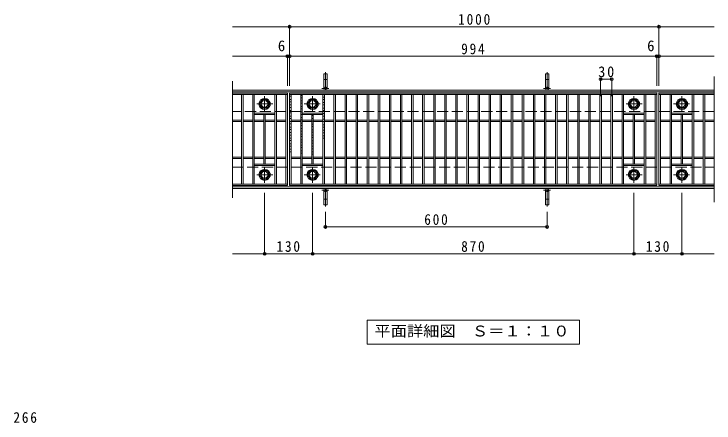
# Model space of a CAD drawing. Units: millimetres at full size, sheet at 1:10; details may follow other scales. Extents: x -1491 to 1724, y -1380 to 1079.
# Drawn here: x -1303 to 592, y -29 to 1079 of the extents above; entities that cross this region are included whole.
import ezdxf
from ezdxf.enums import TextEntityAlignment as Align

# ---------------------------------------------------------------- set-up
doc = ezdxf.new("R2010")
doc.units = ezdxf.units.MM
doc.header["$LTSCALE"] = 10
doc.header["$PDMODE"] = 32
doc.header["$PDSIZE"] = 8
doc.linetypes.add('CHAIN1', pattern=[8, 5, -1, 1, -1])
doc.linetypes.add('DASHED3', pattern=[4, 3, -1])
for name, color, linetype, lineweight in [('C-0', 6, 'Continuous', 9), ('C-1', 2, 'Continuous', 9), ('C-2', 3, 'Continuous', 9), ('C-4', 7, 'Continuous', 9), ('C-5', 7, 'Continuous', 9), ('C-8', 4, 'Continuous', 9), ('C-A', 3, 'Continuous', 9), ('D-4', 7, 'Continuous', 9)]:
    doc.layers.add(name, color=color, linetype=linetype, lineweight=lineweight)
doc.styles.add('ＭＳ ゴシック', font='')
doc.styles.get('ＭＳ ゴシック').set_extended_font_data('MS Gothic')

msp = doc.modelspace()

# ---------------------------------------------------------------- linework, layer by layer
at = {"layer": 'C-0'}
for p, q in [((-557.11, 855.71), (-553.11, 855.71)), ((-527.11, 858.25), (-523.11, 858.25)), ((-467.11, 853.75), (-463.11, 853.75)), ((-557.11, 847.25), (-553.11, 847.25)), ((-557.11, 840.71), (-553.11, 840.71)), ((-527.11, 851.71), (-523.11, 851.71)), ((-527.11, 843.25), (-523.11, 843.25)), ((-527.11, 836.71), (-523.11, 836.71)), ((-467.11, 847.21), (-463.11, 847.21)), ((-467.11, 838.75), (-463.11, 838.75)), ((-557.11, 832.25), (-553.11, 832.25)), ((-557.11, 825.71), (-553.11, 825.71)), ((-557.11, 817.25), (-553.11, 817.25)), ((-527.11, 828.25), (-523.11, 828.25)), ((-527.11, 821.71), (-523.11, 821.71)), ((-467.11, 832.21), (-463.11, 832.21)), ((-467.11, 823.75), (-463.11, 823.75)), ((-467.11, 817.21), (-463.11, 817.21)), ((-557.11, 810.71), (-553.11, 810.71)), ((-557.11, 802.25), (-553.11, 802.25)), ((-527.11, 813.25), (-523.11, 813.25)), ((-527.11, 806.71), (-523.11, 806.71)), ((-527.11, 798.25), (-523.11, 798.25)), ((-497.11, 803.71), (-493.11, 803.71)), ((-467.11, 808.75), (-463.11, 808.75)), ((-467.11, 802.21), (-463.11, 802.21)), ((-557.11, 795.71), (-553.11, 795.71)), ((-557.11, 787.25), (-553.11, 787.25)), ((-557.11, 780.71), (-553.11, 780.71)), ((-527.11, 791.71), (-523.11, 791.71)), ((-527.11, 783.25), (-523.11, 783.25)), ((-497.11, 795.25), (-493.11, 795.25)), ((-497.11, 788.71), (-493.11, 788.71)), ((-497.11, 780.25), (-493.11, 780.25)), ((-467.11, 793.75), (-463.11, 793.75)), ((-467.11, 787.21), (-463.11, 787.21)), ((-467.11, 778.75), (-463.11, 778.75)), ((-557.11, 772.25), (-553.11, 772.25)), ((-557.11, 765.71), (-553.11, 765.71)), ((-527.11, 776.71), (-523.11, 776.71)), ((-527.11, 768.25), (-523.11, 768.25)), ((-527.11, 761.71), (-523.11, 761.71)), ((-497.11, 773.71), (-493.11, 773.71)), ((-497.11, 765.25), (-493.11, 765.25)), ((-497.11, 758.71), (-493.11, 758.71)), ((-467.11, 772.21), (-463.11, 772.21)), ((-467.11, 763.75), (-463.11, 763.75)), ((-557.11, 757.25), (-553.11, 757.25)), ((-557.11, 750.71), (-553.11, 750.71)), ((-557.11, 742.25), (-553.11, 742.25)), ((-527.11, 753.25), (-523.11, 753.25)), ((-527.11, 746.71), (-523.11, 746.71)), ((-497.11, 750.25), (-493.11, 750.25)), ((-497.11, 743.71), (-493.11, 743.71)), ((-467.11, 757.21), (-463.11, 757.21)), ((-467.11, 748.75), (-463.11, 748.75)), ((-467.11, 742.21), (-463.11, 742.21)), ((-557.11, 735.71), (-553.11, 735.71)), ((-557.11, 727.25), (-553.11, 727.25)), ((-557.11, 720.71), (-553.11, 720.71)), ((-527.11, 738.25), (-523.11, 738.25)), ((-527.11, 731.71), (-523.11, 731.71)), ((-527.11, 723.25), (-523.11, 723.25)), ((-497.11, 735.25), (-493.11, 735.25)), ((-497.11, 728.71), (-493.11, 728.71)), ((-497.11, 720.25), (-493.11, 720.25)), ((-557.11, 712.25), (-553.11, 712.25)), ((-557.11, 705.71), (-553.11, 705.71)), ((-527.11, 716.71), (-523.11, 716.71)), ((-527.11, 708.25), (-523.11, 708.25)), ((-527.11, 701.71), (-523.11, 701.71)), ((-497.11, 713.71), (-493.11, 713.71)), ((-497.11, 705.25), (-493.11, 705.25)), ((-497.11, 698.71), (-493.11, 698.71))]:
    msp.add_line(p, q, dxfattribs=at)
at = {"layer": 'C-1'}
for p, q in [((-712.11, 872.14), (591.89, 872.14)), ((-712.11, 868.14), (591.89, 868.14)), ((591.89, 610.14), (-712.11, 610.14)), ((591.89, 606.14), (-712.11, 606.14))]:
    msp.add_line(p, q, dxfattribs=at)
at = {"layer": 'C-1', "linetype": 'DASHED3'}
for p, q in [((591.89, 814.14), (-712.11, 814.14)), ((-712.11, 664.14), (591.89, 664.14))]:
    msp.add_line(p, q, dxfattribs=at)
at = {"layer": 'C-2'}
for p, q in [((-712.11, 897.14), (-712.11, 581.14)), ((591.89, 909.14), (591.89, 569.14)), ((-712.11, 864.14), (-563.11, 864.14)), ((-712.11, 860.14), (-563.11, 860.14)), ((-687.11, 860.14), (-687.11, 618.14)), ((-683.11, 860.14), (-683.11, 618.14)), ((-657.11, 860.14), (-657.11, 618.14)), ((-653.11, 860.14), (-653.11, 618.14)), ((-597.11, 860.14), (-597.11, 618.14)), ((-593.11, 860.14), (-593.11, 618.14)), ((-567.11, 860.14), (-567.11, 618.14)), ((-563.11, 864.14), (-563.11, 614.14)), ((-557.11, 864.14), (-557.11, 614.14)), ((436.89, 864.14), (-557.11, 864.14)), ((436.89, 860.14), (-557.11, 860.14)), ((-553.11, 860.14), (-553.11, 618.14)), ((-527.11, 860.14), (-527.11, 618.14)), ((-523.11, 860.14), (-523.11, 618.14)), ((-467.11, 860.14), (-467.11, 618.14)), ((-463.11, 860.14), (-463.11, 618.14)), ((-437.11, 860.14), (-437.11, 618.14)), ((-433.11, 860.14), (-433.11, 618.14)), ((-407.11, 860.14), (-407.11, 618.14)), ((-403.11, 860.14), (-403.11, 618.14)), ((-377.11, 860.14), (-377.11, 618.14)), ((-373.11, 860.14), (-373.11, 618.14)), ((-347.11, 860.14), (-347.11, 618.14)), ((-343.11, 860.14), (-343.11, 618.14)), ((-317.11, 860.14), (-317.11, 618.14)), ((-313.11, 860.14), (-313.11, 618.14)), ((-287.11, 860.14), (-287.11, 618.14)), ((-283.11, 860.14), (-283.11, 618.14)), ((-257.11, 860.14), (-257.11, 618.14)), ((-253.11, 860.14), (-253.11, 618.14)), ((-227.11, 860.14), (-227.11, 618.14)), ((-223.11, 860.14), (-223.11, 618.14)), ((-197.11, 860.14), (-197.11, 618.14)), ((-193.11, 860.14), (-193.11, 618.14)), ((-167.11, 860.14), (-167.11, 618.14)), ((-163.11, 860.14), (-163.11, 618.14)), ((-137.11, 860.14), (-137.11, 618.14)), ((-133.11, 860.14), (-133.11, 618.14)), ((-107.11, 860.14), (-107.11, 618.14)), ((-103.11, 860.14), (-103.11, 618.14)), ((-77.11, 860.14), (-77.11, 618.14)), ((-73.11, 860.14), (-73.11, 618.14)), ((-47.11, 860.14), (-47.11, 618.14)), ((-43.11, 860.14), (-43.11, 618.14)), ((-17.11, 860.14), (-17.11, 618.14)), ((-13.11, 860.14), (-13.11, 618.14)), ((12.89, 860.14), (12.89, 618.14)), ((16.89, 860.14), (16.89, 618.14)), ((42.89, 860.14), (42.89, 618.14)), ((46.89, 860.14), (46.89, 618.14)), ((72.89, 860.14), (72.89, 618.14)), ((76.89, 860.14), (76.89, 618.14)), ((102.89, 860.14), (102.89, 618.14)), ((106.89, 860.14), (106.89, 618.14)), ((132.89, 860.14), (132.89, 618.14)), ((136.89, 860.14), (136.89, 618.14)), ((162.89, 860.14), (162.89, 618.14)), ((166.89, 860.14), (166.89, 618.14)), ((192.89, 860.14), (192.89, 618.14)), ((196.89, 860.14), (196.89, 618.14)), ((222.89, 860.14), (222.89, 618.14)), ((226.89, 860.14), (226.89, 618.14)), ((252.89, 860.14), (252.89, 618.14)), ((256.89, 860.14), (256.89, 618.14)), ((282.89, 860.14), (282.89, 618.14)), ((286.89, 860.14), (286.89, 618.14)), ((312.89, 860.14), (312.89, 618.14)), ((316.89, 860.14), (316.89, 618.14)), ((342.89, 860.14), (342.89, 618.14)), ((346.89, 860.14), (346.89, 618.14)), ((402.89, 860.14), (402.89, 618.14)), ((406.89, 860.14), (406.89, 618.14)), ((432.89, 860.14), (432.89, 618.14)), ((436.89, 864.14), (436.89, 614.14)), ((442.89, 864.14), (442.89, 614.14)), ((591.89, 864.14), (442.89, 864.14)), ((591.89, 860.14), (442.89, 860.14)), ((446.89, 860.14), (446.89, 618.14)), ((472.89, 860.14), (472.89, 618.14)), ((476.89, 860.14), (476.89, 618.14)), ((532.89, 860.14), (532.89, 618.14)), ((536.89, 860.14), (536.89, 618.14)), ((562.89, 860.14), (562.89, 618.14)), ((566.89, 860.14), (566.89, 618.14)), ((-653.11, 810.14), (-597.11, 810.14)), ((-653.11, 806.14), (-597.11, 806.14)), ((-627.11, 806.14), (-627.11, 672.14)), ((-623.11, 806.14), (-623.11, 672.14)), ((-467.11, 810.14), (-523.11, 810.14)), ((-467.11, 806.14), (-523.11, 806.14)), ((-497.11, 806.14), (-497.11, 672.14)), ((-493.11, 806.14), (-493.11, 672.14)), ((346.89, 810.14), (402.89, 810.14)), ((346.89, 806.14), (402.89, 806.14)), ((372.89, 806.14), (372.89, 672.14)), ((376.89, 806.14), (376.89, 672.14)), ((532.89, 810.14), (476.89, 810.14)), ((532.89, 806.14), (476.89, 806.14)), ((502.89, 806.14), (502.89, 672.14)), ((506.89, 806.14), (506.89, 672.14)), ((-687.11, 790.64), (-712.11, 790.64)), ((-687.11, 787.64), (-712.11, 787.64)), ((-657.11, 790.64), (-683.11, 790.64)), ((-657.11, 787.64), (-683.11, 787.64)), ((-627.11, 790.64), (-653.11, 790.64)), ((-627.11, 787.64), (-653.11, 787.64)), ((-597.11, 790.64), (-623.11, 790.64)), ((-597.11, 787.64), (-623.11, 787.64)), ((-567.11, 790.64), (-593.11, 790.64)), ((-567.11, 787.64), (-593.11, 787.64)), ((-553.11, 790.64), (-527.11, 790.64)), ((-553.11, 787.64), (-527.11, 787.64)), ((-523.11, 790.64), (-497.11, 790.64)), ((-523.11, 787.64), (-497.11, 787.64)), ((-493.11, 790.64), (-467.11, 790.64)), ((-493.11, 787.64), (-467.11, 787.64)), ((-463.11, 790.64), (-437.11, 790.64)), ((-463.11, 787.64), (-437.11, 787.64)), ((-433.11, 790.64), (-407.11, 790.64)), ((-433.11, 787.64), (-407.11, 787.64)), ((-403.11, 790.64), (-377.11, 790.64)), ((-403.11, 787.64), (-377.11, 787.64)), ((-373.11, 790.64), (-347.11, 790.64)), ((-373.11, 787.64), (-347.11, 787.64)), ((-343.11, 790.64), (-317.11, 790.64)), ((-343.11, 787.64), (-317.11, 787.64)), ((-313.11, 790.64), (-287.11, 790.64)), ((-313.11, 787.64), (-287.11, 787.64)), ((-283.11, 790.64), (-257.11, 790.64)), ((-283.11, 787.64), (-257.11, 787.64)), ((-253.11, 790.64), (-227.11, 790.64)), ((-253.11, 787.64), (-227.11, 787.64)), ((-223.11, 790.64), (-197.11, 790.64)), ((-223.11, 787.64), (-197.11, 787.64)), ((-193.11, 790.64), (-167.11, 790.64)), ((-193.11, 787.64), (-167.11, 787.64)), ((-163.11, 790.64), (-137.11, 790.64)), ((-163.11, 787.64), (-137.11, 787.64)), ((-133.11, 790.64), (-107.11, 790.64)), ((-133.11, 787.64), (-107.11, 787.64)), ((-103.11, 790.64), (-77.11, 790.64)), ((-103.11, 787.64), (-77.11, 787.64)), ((-73.11, 790.64), (-47.11, 790.64)), ((-73.11, 787.64), (-47.11, 787.64)), ((-43.11, 790.64), (-17.11, 790.64)), ((-43.11, 787.64), (-17.11, 787.64)), ((-13.11, 790.64), (12.89, 790.64)), ((-13.11, 787.64), (12.89, 787.64)), ((16.89, 790.64), (42.89, 790.64)), ((16.89, 787.64), (42.89, 787.64)), ((46.89, 790.64), (72.89, 790.64)), ((46.89, 787.64), (72.89, 787.64)), ((76.89, 790.64), (102.89, 790.64)), ((76.89, 787.64), (102.89, 787.64)), ((106.89, 790.64), (132.89, 790.64)), ((106.89, 787.64), (132.89, 787.64)), ((136.89, 790.64), (162.89, 790.64)), ((136.89, 787.64), (162.89, 787.64)), ((166.89, 790.64), (192.89, 790.64)), ((166.89, 787.64), (192.89, 787.64)), ((196.89, 790.64), (222.89, 790.64)), ((196.89, 787.64), (222.89, 787.64)), ((226.89, 790.64), (252.89, 790.64)), ((226.89, 787.64), (252.89, 787.64)), ((256.89, 790.64), (282.89, 790.64)), ((256.89, 787.64), (282.89, 787.64)), ((312.89, 790.64), (286.89, 790.64)), ((312.89, 787.64), (286.89, 787.64)), ((342.89, 790.64), (316.89, 790.64)), ((342.89, 787.64), (316.89, 787.64)), ((372.89, 790.64), (346.89, 790.64)), ((372.89, 787.64), (346.89, 787.64)), ((402.89, 790.64), (376.89, 790.64)), ((402.89, 787.64), (376.89, 787.64)), ((432.89, 790.64), (406.89, 790.64)), ((432.89, 787.64), (406.89, 787.64)), ((446.89, 790.64), (472.89, 790.64)), ((446.89, 787.64), (472.89, 787.64)), ((476.89, 790.64), (502.89, 790.64)), ((476.89, 787.64), (502.89, 787.64)), ((506.89, 790.64), (532.89, 790.64)), ((506.89, 787.64), (532.89, 787.64)), ((536.89, 790.64), (562.89, 790.64)), ((536.89, 787.64), (562.89, 787.64)), ((566.89, 790.64), (591.89, 790.64)), ((566.89, 787.64), (591.89, 787.64)), ((-687.11, 690.64), (-712.11, 690.64)), ((-687.11, 687.64), (-712.11, 687.64)), ((-657.11, 690.64), (-683.11, 690.64)), ((-657.11, 687.64), (-683.11, 687.64)), ((-627.11, 690.64), (-653.11, 690.64)), ((-627.11, 687.64), (-653.11, 687.64)), ((-597.11, 690.64), (-623.11, 690.64)), ((-597.11, 687.64), (-623.11, 687.64)), ((-567.11, 690.64), (-593.11, 690.64)), ((-567.11, 687.64), (-593.11, 687.64)), ((-553.11, 690.64), (-527.11, 690.64)), ((-553.11, 687.64), (-527.11, 687.64)), ((-523.11, 690.64), (-497.11, 690.64)), ((-523.11, 687.64), (-497.11, 687.64)), ((-493.11, 690.64), (-467.11, 690.64)), ((-493.11, 687.64), (-467.11, 687.64)), ((-463.11, 690.64), (-437.11, 690.64)), ((-463.11, 687.64), (-437.11, 687.64)), ((-433.11, 690.64), (-407.11, 690.64)), ((-433.11, 687.64), (-407.11, 687.64)), ((-403.11, 690.64), (-377.11, 690.64)), ((-403.11, 687.64), (-377.11, 687.64)), ((-373.11, 690.64), (-347.11, 690.64)), ((-373.11, 687.64), (-347.11, 687.64)), ((-343.11, 690.64), (-317.11, 690.64)), ((-343.11, 687.64), (-317.11, 687.64)), ((-313.11, 690.64), (-287.11, 690.64)), ((-313.11, 687.64), (-287.11, 687.64)), ((-283.11, 690.64), (-257.11, 690.64)), ((-283.11, 687.64), (-257.11, 687.64)), ((-253.11, 690.64), (-227.11, 690.64)), ((-253.11, 687.64), (-227.11, 687.64)), ((-223.11, 690.64), (-197.11, 690.64)), ((-223.11, 687.64), (-197.11, 687.64)), ((-193.11, 690.64), (-167.11, 690.64)), ((-193.11, 687.64), (-167.11, 687.64)), ((-163.11, 690.64), (-137.11, 690.64)), ((-163.11, 687.64), (-137.11, 687.64)), ((-133.11, 690.64), (-107.11, 690.64)), ((-133.11, 687.64), (-107.11, 687.64)), ((-103.11, 690.64), (-77.11, 690.64)), ((-103.11, 687.64), (-77.11, 687.64)), ((-73.11, 690.64), (-47.11, 690.64)), ((-73.11, 687.64), (-47.11, 687.64)), ((-43.11, 690.64), (-17.11, 690.64)), ((-43.11, 687.64), (-17.11, 687.64)), ((-13.11, 690.64), (12.89, 690.64)), ((-13.11, 687.64), (12.89, 687.64)), ((16.89, 690.64), (42.89, 690.64)), ((16.89, 687.64), (42.89, 687.64)), ((46.89, 690.64), (72.89, 690.64)), ((46.89, 687.64), (72.89, 687.64)), ((76.89, 690.64), (102.89, 690.64)), ((76.89, 687.64), (102.89, 687.64)), ((106.89, 690.64), (132.89, 690.64)), ((106.89, 687.64), (132.89, 687.64)), ((136.89, 690.64), (162.89, 690.64)), ((136.89, 687.64), (162.89, 687.64)), ((166.89, 690.64), (192.89, 690.64)), ((166.89, 687.64), (192.89, 687.64)), ((196.89, 690.64), (222.89, 690.64)), ((196.89, 687.64), (222.89, 687.64)), ((226.89, 690.64), (252.89, 690.64)), ((226.89, 687.64), (252.89, 687.64)), ((256.89, 690.64), (282.89, 690.64)), ((256.89, 687.64), (282.89, 687.64)), ((312.89, 690.64), (286.89, 690.64)), ((312.89, 687.64), (286.89, 687.64)), ((342.89, 690.64), (316.89, 690.64)), ((342.89, 687.64), (316.89, 687.64)), ((372.89, 690.64), (346.89, 690.64)), ((372.89, 687.64), (346.89, 687.64)), ((402.89, 690.64), (376.89, 690.64)), ((402.89, 687.64), (376.89, 687.64)), ((432.89, 690.64), (406.89, 690.64)), ((432.89, 687.64), (406.89, 687.64)), ((446.89, 690.64), (472.89, 690.64)), ((446.89, 687.64), (472.89, 687.64)), ((476.89, 690.64), (502.89, 690.64)), ((476.89, 687.64), (502.89, 687.64)), ((506.89, 690.64), (532.89, 690.64)), ((506.89, 687.64), (532.89, 687.64)), ((536.89, 690.64), (562.89, 690.64)), ((536.89, 687.64), (562.89, 687.64)), ((566.89, 690.64), (591.89, 690.64)), ((566.89, 687.64), (591.89, 687.64)), ((-653.11, 672.14), (-597.11, 672.14)), ((-653.11, 668.14), (-597.11, 668.14)), ((-467.11, 672.14), (-523.11, 672.14)), ((-467.11, 668.14), (-523.11, 668.14)), ((346.89, 672.14), (402.89, 672.14)), ((346.89, 668.14), (402.89, 668.14)), ((532.89, 672.14), (476.89, 672.14)), ((532.89, 668.14), (476.89, 668.14)), ((-563.11, 618.14), (-712.11, 618.14)), ((-563.11, 614.14), (-712.11, 614.14)), ((-557.11, 618.14), (436.89, 618.14)), ((-557.11, 614.14), (436.89, 614.14)), ((442.89, 618.14), (591.89, 618.14)), ((442.89, 614.14), (591.89, 614.14))]:
    msp.add_line(p, q, dxfattribs=at)
for centre, start, end in [((-628.11, 835.14), 142.80833, 217.19167), ((-622.11, 835.14), 322.80833, 37.19167), ((-498.11, 835.14), 142.80833, 217.19167), ((-492.11, 835.14), 322.80833, 37.19167), ((371.89, 835.14), 142.80833, 217.19167), ((377.89, 835.14), 322.80833, 37.19167), ((501.89, 835.14), 142.80833, 217.19167), ((507.89, 835.14), 322.80833, 37.19167), ((-628.11, 643.14), 142.80833, 217.19167), ((-622.11, 643.14), 322.80833, 37.19167), ((-498.11, 643.14), 142.80833, 217.19167), ((-492.11, 643.14), 322.80833, 37.19167), ((371.89, 643.14), 142.80833, 217.19167), ((377.89, 643.14), 322.80833, 37.19167), ((501.89, 643.14), 142.80833, 217.19167), ((507.89, 643.14), 322.80833, 37.19167)]:
    msp.add_arc(centre, 12.5, start, end, dxfattribs=at)
at = {"layer": 'C-4'}
for p, q in [((-712.11, 1044.14), (591.89, 1044.14)), ((-557.11, 884.14), (-557.11, 1047.14)), ((442.89, 884.14), (442.89, 1047.14)), ((-563.11, 884.14), (-563.11, 967.14)), ((436.89, 884.14), (436.89, 967.14)), ((-712.11, 964.14), (591.89, 964.14)), ((284.89, 856.14), (284.89, 905.15)), ((284.89, 902.15), (314.89, 902.15)), ((314.89, 856.14), (314.89, 905.15)), ((-625.11, 594.14), (-625.11, 426.14)), ((-495.11, 594.14), (-495.11, 426.14)), ((374.89, 594.14), (374.89, 426.14)), ((504.89, 594.14), (504.89, 426.14)), ((-460.11, 542.43), (-460.11, 499.14)), ((139.89, 542.43), (139.89, 499.14)), ((-460.11, 502.14), (139.89, 502.14)), ((-712.11, 429.14), (591.89, 429.14))]:
    msp.add_line(p, q, dxfattribs=at)
for p in [(-557.11, 1044.14), (442.89, 1044.14), (-563.11, 964.14), (-557.11, 964.14), (436.89, 964.14), (442.89, 964.14), (284.89, 902.15), (314.89, 902.15), (-460.11, 502.14), (139.89, 502.14), (-625.11, 429.14), (-495.11, 429.14), (374.89, 429.14), (504.89, 429.14)]:
    msp.add_point(p, dxfattribs=at)
at = {"layer": 'C-5'}
msp.add_lwpolyline([(-347.61, 184.14), (-347.61, 249.14), (227.39, 249.14), (227.39, 184.14)], close=True, dxfattribs=at)
at = {"layer": 'C-8', "linetype": 'CHAIN1'}
for p, q in [((-625.11, 856.47), (-625.11, 814.13)), ((-495.11, 856.47), (-495.11, 814.13)), ((374.89, 856.47), (374.89, 814.13)), ((504.89, 856.47), (504.89, 814.13)), ((-602.84, 835.14), (-646.08, 835.14)), ((-517.38, 835.14), (-474.13, 835.14)), ((397.16, 835.14), (353.92, 835.14)), ((482.62, 835.14), (525.87, 835.14)), ((-625.11, 621.81), (-625.11, 664.16)), ((-495.11, 621.81), (-495.11, 664.16)), ((374.89, 621.81), (374.89, 664.16)), ((504.89, 621.81), (504.89, 664.16)), ((-602.84, 643.14), (-646.08, 643.14)), ((-517.38, 643.14), (-474.13, 643.14)), ((397.16, 643.14), (353.92, 643.14)), ((482.62, 643.14), (525.87, 643.14))]:
    msp.add_line(p, q, dxfattribs=at)
at = {"layer": 'C-8'}
for points in [[(-618.18, 823.15), (-632.03, 823.15), (-638.96, 835.14), (-632.03, 847.14), (-618.18, 847.14), (-611.26, 835.14)], [(-502.03, 823.15), (-488.18, 823.15), (-481.26, 835.14), (-488.18, 847.14), (-502.03, 847.14), (-508.96, 835.14)], [(381.82, 823.15), (367.97, 823.15), (361.04, 835.14), (367.97, 847.14), (381.82, 847.14), (388.74, 835.14)], [(497.97, 823.15), (511.82, 823.15), (518.74, 835.14), (511.82, 847.14), (497.97, 847.14), (491.04, 835.14)], [(-618.18, 655.14), (-632.03, 655.14), (-638.96, 643.14), (-632.03, 631.15), (-618.18, 631.15), (-611.26, 643.14)], [(-502.03, 655.14), (-488.18, 655.14), (-481.26, 643.14), (-488.18, 631.15), (-502.03, 631.15), (-508.96, 643.14)], [(381.82, 655.14), (367.97, 655.14), (361.04, 643.14), (367.97, 631.15), (381.82, 631.15), (388.74, 643.14)], [(497.97, 655.14), (511.82, 655.14), (518.74, 643.14), (511.82, 631.15), (497.97, 631.15), (491.04, 643.14)]]:
    msp.add_lwpolyline(points, close=True, dxfattribs=at)
for centre, radius in [((-625.11, 835.14), 15), ((-625.11, 835.14), 12.07), ((-625.11, 835.14), 9.25), ((-495.11, 835.14), 15), ((-495.11, 835.14), 12.07), ((-495.11, 835.14), 9.25), ((374.89, 835.14), 15), ((374.89, 835.14), 12.07), ((374.89, 835.14), 9.25), ((504.89, 835.14), 15), ((504.89, 835.14), 12.07), ((504.89, 835.14), 9.25), ((-625.11, 643.14), 15), ((-625.11, 643.14), 12.07), ((-625.11, 643.14), 9.25), ((-495.11, 643.14), 15), ((-495.11, 643.14), 12.07), ((-495.11, 643.14), 9.25), ((374.89, 643.14), 15), ((374.89, 643.14), 12.07), ((374.89, 643.14), 9.25), ((504.89, 643.14), 15), ((504.89, 643.14), 12.07), ((504.89, 643.14), 9.25)]:
    msp.add_circle(centre, radius, dxfattribs=at)
at = {"layer": 'C-A'}
for p, q in [((-464.61, 916.14), (-455.61, 916.14)), ((-464.61, 916.14), (-464.61, 876.64)), ((-455.61, 916.14), (-455.61, 876.64)), ((135.39, 916.14), (144.39, 916.14)), ((135.39, 916.14), (135.39, 876.64)), ((144.39, 916.14), (144.39, 876.64)), ((-464.61, 901.14), (-455.61, 901.14)), ((135.39, 901.14), (144.39, 901.14)), ((-464.61, 562.14), (-464.61, 601.64)), ((-455.61, 562.14), (-455.61, 601.64)), ((135.39, 562.14), (135.39, 601.64)), ((144.39, 562.14), (144.39, 601.64)), ((-464.61, 577.14), (-455.61, 577.14)), ((135.39, 577.14), (144.39, 577.14)), ((-464.61, 562.14), (-455.61, 562.14)), ((135.39, 562.14), (144.39, 562.14))]:
    msp.add_line(p, q, dxfattribs=at)
at = {"layer": 'C-A', "linetype": 'CHAIN1'}
for p, q in [((-460.11, 872.14), (-460.11, 921.14)), ((139.89, 872.14), (139.89, 921.14)), ((-469.61, 876.64), (-450.61, 876.64)), ((130.39, 876.64), (149.39, 876.64)), ((-469.61, 601.64), (-450.61, 601.64)), ((-460.11, 606.14), (-460.11, 557.14)), ((130.39, 601.64), (149.39, 601.64)), ((139.89, 606.14), (139.89, 557.14))]:
    msp.add_line(p, q, dxfattribs=at)
at = {"layer": 'C-A'}
for centre in [(-460.11, 876.64), (139.89, 876.64), (-460.11, 601.64), (139.89, 601.64)]:
    msp.add_circle(centre, 4.5, dxfattribs=at)

# ---------------------------------------------------------------- texts
at = {"layer": 'C-4', "color": 2, "style": 'ＭＳ ゴシック'}
for p in [(-589.07, 969.14), (410.93, 969.14)]:
    msp.add_text('6', height=29.33, dxfattribs=at).set_placement(p, align=Align.BOTTOM_LEFT)
at = {"layer": 'C-4', "color": 2, "char_height": 29.33, "attachment_point": 7, "style": 'ＭＳ ゴシック'}
for s, insert in [('\\T1.28;\\W0.9;1000', (-100.86, 1049.14)), ('\\T1.27;\\W0.9;994', (-92.61, 969.14)), ('\\T1.27;\\W0.95;30', (278.64, 907.15)), ('\\T1.27;\\W0.9;600', (-192.61, 507.14)), ('\\T1.27;\\W0.9;130', (-592.61, 434.14)), ('\\T1.27;\\W0.9;870', (-92.61, 434.14)), ('\\T1.27;\\W0.9;130', (407.39, 434.14))]:
    msp.add_mtext(s, dxfattribs=dict(at, insert=insert))
at = {"layer": 'C-5', "color": 2, "style": 'ＭＳ ゴシック', "width": 1.1}
msp.add_text('平面詳細図\u3000Ｓ＝１：１０', height=29.33, dxfattribs=at).set_placement((-327.61, 196.64), align=Align.BOTTOM_LEFT)
at = {"layer": 'D-4', "color": 2, "insert": (-1304.98, -29), "char_height": 29.33, "attachment_point": 7, "style": 'ＭＳ ゴシック'}
msp.add_mtext('\\T1.27;\\W0.9;266', dxfattribs=at)

doc.saveas('drawing.dxf')
